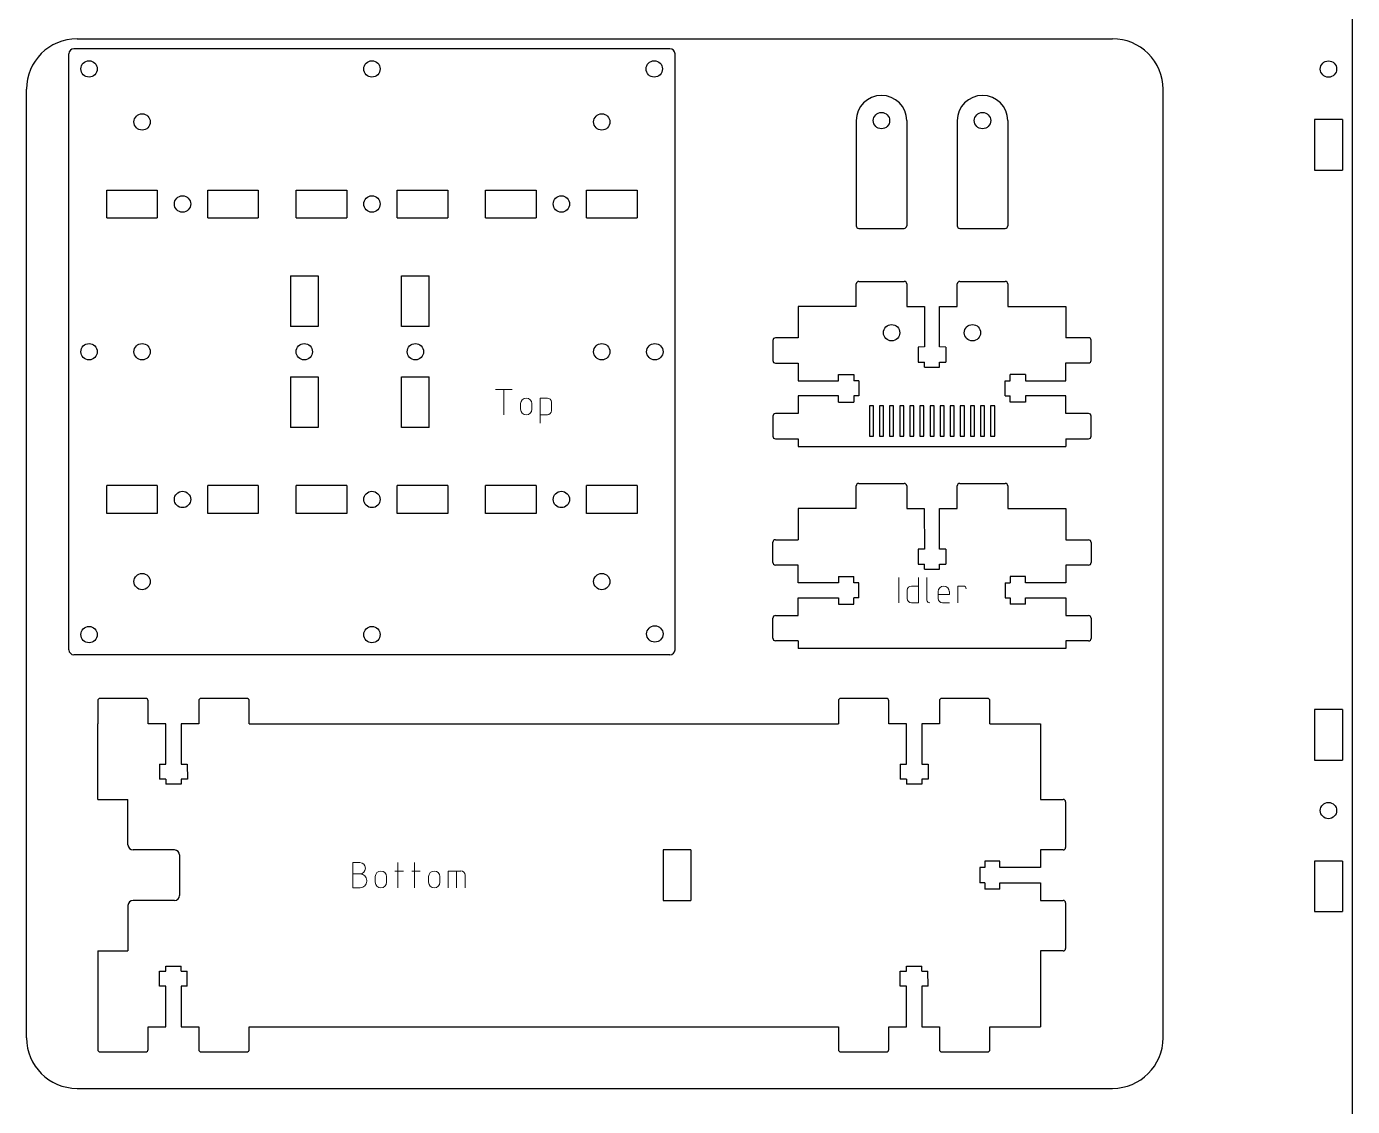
# Model space of a CAD drawing. Header units: millimetres. Extents: x 0 to 1200, y 0 to 900.
# Drawn here: x 183.7 to 446.2, y 490 to 703.9 of the extents above; entities that cross this region are included whole.
import ezdxf

# ---------------------------------------------------------------- set-up
doc = ezdxf.new("R2010")
doc.units = ezdxf.units.MM
doc.layers.get('0').update_dxf_attribs({"color": 1, "linetype": 'CONTINUOUS', "lineweight": 25, "true_color": 0xff0000})
doc.layers.add('Text', color=5, linetype='CONTINUOUS', lineweight=0, true_color=0x0000ff)

msp = doc.modelspace()

# ---------------------------------------------------------------- linework, layer by layer
for p, q in [((446.21, 349.63), (446.21, 746.43)), ((193.71, 701.43), (398.71, 701.43)), ((192.1, 580.47), (192.1, 698.47)), ((311.1, 699.47), (193.1, 699.47)), ((312.1, 580.47), (312.1, 698.47)), ((183.71, 503.63), (183.71, 691.43)), ((408.71, 503.63), (408.71, 691.43)), ((347.97, 685.23), (347.97, 664.4)), ((357.97, 685.23), (357.97, 664.4)), ((367.97, 685.23), (367.97, 664.4)), ((377.97, 685.23), (377.97, 664.4)), ((438.71, 685.43), (438.71, 675.43)), ((444.21, 685.43), (438.71, 685.43)), ((444.21, 685.43), (444.21, 675.43)), ((438.71, 675.43), (444.21, 675.43)), ((199.6, 665.97), (199.6, 671.47)), ((199.6, 671.47), (209.6, 671.47)), ((209.6, 671.47), (209.6, 665.97)), ((219.6, 665.97), (219.6, 671.47)), ((219.6, 671.47), (229.6, 671.47)), ((229.6, 671.47), (229.6, 665.97)), ((237.1, 665.97), (237.1, 671.47)), ((237.1, 671.47), (247.1, 671.47)), ((247.1, 671.47), (247.1, 665.97)), ((257.1, 665.97), (257.1, 671.47)), ((257.1, 671.47), (267.1, 671.47)), ((267.1, 671.47), (267.1, 665.97)), ((274.6, 665.97), (274.6, 671.47)), ((274.6, 671.47), (284.6, 671.47)), ((284.6, 671.47), (284.6, 665.97)), ((294.6, 665.97), (294.6, 671.47)), ((294.6, 671.47), (304.6, 671.47)), ((304.6, 671.47), (304.6, 665.97)), ((199.6, 665.97), (209.6, 665.97)), ((219.6, 665.97), (229.6, 665.97)), ((237.1, 665.97), (247.1, 665.97)), ((257.1, 665.97), (267.1, 665.97)), ((274.6, 665.97), (284.6, 665.97)), ((294.6, 665.97), (304.6, 665.97)), ((348.47, 663.9), (357.47, 663.9)), ((368.47, 663.9), (377.47, 663.9)), ((235.95, 654.47), (235.95, 644.47)), ((235.95, 654.47), (241.45, 654.47)), ((241.45, 654.47), (241.45, 644.47)), ((257.95, 654.47), (263.45, 654.47)), ((257.95, 644.47), (257.95, 654.47)), ((263.45, 644.47), (263.45, 654.47)), ((347.98, 648.4), (347.98, 652.9)), ((348.48, 653.4), (357.48, 653.4)), ((357.98, 652.9), (357.98, 648.4)), ((367.98, 648.4), (367.98, 652.9)), ((368.48, 653.4), (377.48, 653.4)), ((377.98, 652.9), (377.98, 648.4)), ((336.48, 648.4), (336.47, 642.23)), ((347.98, 648.4), (336.48, 648.4)), ((357.98, 648.4), (361.46, 648.4)), ((361.46, 648.4), (361.46, 640.41)), ((364.48, 648.41), (367.98, 648.4)), ((364.48, 640.41), (364.48, 648.41)), ((377.98, 648.4), (389.48, 648.4)), ((389.48, 648.4), (389.47, 642.23)), ((241.45, 644.47), (235.95, 644.47)), ((263.45, 644.47), (257.95, 644.47)), ((331.48, 641.72), (331.48, 637.72)), ((336.48, 642.22), (331.98, 642.22)), ((393.97, 642.24), (389.47, 642.24)), ((394.47, 637.74), (394.47, 641.74)), ((360.23, 640.4), (360.22, 637.4)), ((361.46, 640.41), (360.23, 640.4)), ((365.73, 640.4), (364.48, 640.41)), ((365.73, 640.4), (365.73, 637.4)), ((331.98, 637.22), (336.48, 637.22)), ((336.48, 637.22), (336.48, 633.74)), ((360.22, 637.4), (361.48, 637.4)), ((361.48, 636.4), (361.48, 637.4)), ((361.48, 636.9), (361.48, 636.9)), ((361.48, 636.4), (364.48, 636.4)), ((364.48, 637.4), (365.73, 637.4)), ((364.48, 636.4), (364.48, 637.4)), ((364.48, 636.9), (364.48, 636.9)), ((389.47, 637.24), (393.97, 637.24)), ((389.48, 633.74), (389.47, 637.24)), ((235.95, 634.47), (235.95, 624.47)), ((235.95, 634.47), (241.45, 634.47)), ((241.45, 634.47), (241.45, 624.47)), ((257.95, 634.47), (263.45, 634.47)), ((257.95, 624.47), (257.95, 634.47)), ((263.45, 624.47), (263.45, 634.47)), ((336.48, 633.74), (344.48, 633.74)), ((344.48, 634.97), (347.48, 634.98)), ((344.48, 633.74), (344.48, 634.97)), ((347.48, 634.98), (347.48, 633.72)), ((348.48, 633.72), (347.48, 633.72)), ((347.98, 633.72), (347.98, 633.72)), ((348.48, 633.72), (348.48, 630.72)), ((377.47, 630.74), (377.47, 633.74)), ((377.47, 633.74), (378.47, 633.74)), ((377.97, 633.74), (377.97, 633.74)), ((381.47, 634.99), (378.47, 634.99)), ((378.47, 633.74), (378.47, 634.99)), ((381.47, 634.99), (381.47, 633.74)), ((381.47, 633.74), (389.48, 633.74)), ((336.47, 630.72), (336.48, 627.22)), ((344.48, 630.72), (336.47, 630.72)), ((344.48, 629.47), (344.48, 630.72)), ((347.48, 630.72), (347.48, 629.47)), ((348.48, 630.72), (347.48, 630.72)), ((347.98, 630.72), (347.98, 630.72)), ((377.47, 630.74), (378.47, 630.74)), ((377.97, 630.74), (377.97, 630.74)), ((378.47, 629.48), (378.47, 630.74)), ((381.47, 630.72), (381.47, 629.49)), ((389.47, 630.72), (381.47, 630.72)), ((389.47, 627.24), (389.47, 630.72)), ((344.48, 629.47), (347.48, 629.47)), ((351.38, 628.73), (350.58, 628.73)), ((350.58, 628.73), (350.58, 622.73)), ((351.38, 622.73), (351.38, 628.73)), ((353.38, 628.73), (352.58, 628.73)), ((352.58, 628.73), (352.58, 622.73)), ((353.38, 622.73), (353.38, 628.73)), ((355.38, 628.73), (354.58, 628.73)), ((354.58, 628.73), (354.58, 622.73)), ((355.38, 622.73), (355.38, 628.73)), ((357.38, 628.73), (356.58, 628.73)), ((356.58, 628.73), (356.58, 622.73)), ((357.38, 622.73), (357.38, 628.73)), ((359.38, 628.73), (358.58, 628.73)), ((358.58, 628.73), (358.58, 622.73)), ((359.38, 622.73), (359.38, 628.73)), ((361.38, 628.73), (360.58, 628.73)), ((360.58, 628.73), (360.58, 622.73)), ((361.38, 622.73), (361.38, 628.73)), ((363.38, 628.73), (362.58, 628.73)), ((362.58, 628.73), (362.58, 622.73)), ((363.38, 622.73), (363.38, 628.73)), ((365.38, 628.73), (364.58, 628.73)), ((364.58, 628.73), (364.58, 622.73)), ((365.38, 622.73), (365.38, 628.73)), ((367.38, 628.73), (366.58, 628.73)), ((366.58, 628.73), (366.58, 622.73)), ((367.38, 622.73), (367.38, 628.73)), ((369.38, 628.73), (368.58, 628.73)), ((368.58, 628.73), (368.58, 622.73)), ((369.38, 622.73), (369.38, 628.73)), ((371.38, 628.73), (370.58, 628.73)), ((370.58, 628.73), (370.58, 622.73)), ((371.38, 622.73), (371.38, 628.73)), ((373.38, 628.73), (372.58, 628.73)), ((372.58, 628.73), (372.58, 622.73)), ((373.38, 622.73), (373.38, 628.73)), ((375.38, 628.73), (374.58, 628.73)), ((374.58, 628.73), (374.58, 622.73)), ((375.38, 622.73), (375.38, 628.73)), ((381.47, 629.49), (378.47, 629.48)), ((331.48, 626.72), (331.48, 622.72)), ((336.48, 627.22), (331.98, 627.22)), ((393.97, 627.24), (389.47, 627.24)), ((394.47, 622.74), (394.47, 626.74)), ((241.45, 624.47), (235.95, 624.47)), ((263.45, 624.47), (257.95, 624.47)), ((331.98, 622.22), (336.48, 622.22)), ((336.47, 622.23), (336.48, 620.73)), ((350.58, 622.73), (351.38, 622.73)), ((352.58, 622.73), (353.38, 622.73)), ((354.58, 622.73), (355.38, 622.73)), ((356.58, 622.73), (357.38, 622.73)), ((358.58, 622.73), (359.38, 622.73)), ((360.58, 622.73), (361.38, 622.73)), ((362.58, 622.73), (363.38, 622.73)), ((364.58, 622.73), (365.38, 622.73)), ((366.58, 622.73), (367.38, 622.73)), ((368.58, 622.73), (369.38, 622.73)), ((370.58, 622.73), (371.38, 622.73)), ((372.58, 622.73), (373.38, 622.73)), ((374.58, 622.73), (375.38, 622.73)), ((389.47, 622.24), (393.97, 622.24)), ((389.48, 622.23), (389.48, 620.73)), ((336.48, 620.73), (389.48, 620.73)), ((209.6, 612.97), (199.6, 612.97)), ((199.6, 607.47), (199.6, 612.97)), ((209.6, 612.97), (209.6, 607.47)), ((229.6, 612.97), (219.6, 612.97)), ((219.6, 607.47), (219.6, 612.97)), ((229.6, 612.97), (229.6, 607.47)), ((247.1, 612.97), (237.1, 612.97)), ((237.1, 607.47), (237.1, 612.97)), ((247.1, 612.97), (247.1, 607.47)), ((267.1, 612.97), (257.1, 612.97)), ((257.1, 607.47), (257.1, 612.97)), ((267.1, 612.97), (267.1, 607.47)), ((284.6, 612.97), (274.6, 612.97)), ((274.6, 607.47), (274.6, 612.97)), ((284.6, 612.97), (284.6, 607.47)), ((304.6, 612.97), (294.6, 612.97)), ((294.6, 607.47), (294.6, 612.97)), ((304.6, 612.97), (304.6, 607.47)), ((347.97, 608.4), (347.97, 612.9)), ((348.47, 613.4), (357.47, 613.4)), ((357.97, 612.9), (357.97, 608.4)), ((367.97, 608.4), (367.97, 612.9)), ((368.47, 613.4), (377.47, 613.4)), ((377.97, 612.9), (377.97, 608.4)), ((209.6, 607.47), (199.6, 607.47)), ((229.6, 607.47), (219.6, 607.47)), ((247.1, 607.47), (237.1, 607.47)), ((267.1, 607.47), (257.1, 607.47)), ((284.6, 607.47), (274.6, 607.47)), ((304.6, 607.47), (294.6, 607.47)), ((347.97, 608.4), (336.47, 608.4)), ((336.47, 608.4), (336.48, 602.23)), ((357.97, 608.4), (361.45, 608.4)), ((361.45, 608.4), (361.46, 600.41)), ((364.47, 608.41), (367.97, 608.4)), ((364.47, 600.41), (364.47, 608.41)), ((377.97, 608.4), (389.47, 608.4)), ((389.47, 608.4), (389.48, 602.23)), ((331.47, 597.74), (331.47, 601.74)), ((331.97, 602.24), (336.47, 602.24)), ((389.47, 602.22), (393.97, 602.22)), ((394.47, 601.72), (394.47, 597.72)), ((361.46, 600.41), (360.22, 600.4)), ((360.22, 600.4), (360.22, 597.4)), ((365.72, 600.4), (364.47, 600.41)), ((365.72, 600.4), (365.72, 597.4)), ((336.47, 597.24), (331.97, 597.24)), ((336.47, 593.74), (336.47, 597.24)), ((360.22, 597.4), (361.47, 597.4)), ((361.47, 596.4), (361.47, 597.4)), ((361.47, 596.9), (361.47, 596.9)), ((361.47, 596.4), (364.47, 596.4)), ((364.47, 597.4), (365.72, 597.4)), ((364.47, 596.4), (364.47, 597.4)), ((364.47, 596.9), (364.47, 596.9)), ((393.97, 597.22), (389.47, 597.22)), ((389.47, 597.22), (389.47, 593.74)), ((344.47, 593.74), (336.47, 593.74)), ((344.47, 594.99), (347.47, 594.99)), ((344.47, 594.99), (344.47, 593.74)), ((347.47, 593.74), (347.47, 594.99)), ((348.47, 593.74), (347.47, 593.74)), ((347.97, 593.74), (347.97, 593.74)), ((348.47, 590.74), (348.47, 593.74)), ((377.47, 593.72), (378.47, 593.72)), ((377.47, 593.72), (377.47, 590.72)), ((377.97, 593.72), (377.97, 593.72)), ((381.47, 594.97), (378.47, 594.98)), ((378.47, 594.98), (378.47, 593.72)), ((381.48, 593.74), (381.47, 594.97)), ((389.47, 593.74), (381.48, 593.74)), ((336.47, 587.24), (336.47, 590.72)), ((336.47, 590.72), (344.47, 590.72)), ((344.47, 590.72), (344.47, 589.49)), ((347.47, 589.48), (347.47, 590.74)), ((348.47, 590.74), (347.47, 590.74)), ((347.97, 590.74), (347.97, 590.74)), ((377.47, 590.72), (378.47, 590.72)), ((377.97, 590.72), (377.97, 590.72)), ((378.47, 590.72), (378.47, 589.47)), ((381.47, 589.47), (381.48, 590.72)), ((381.48, 590.72), (389.48, 590.72)), ((389.48, 590.72), (389.47, 587.22)), ((344.47, 589.49), (347.47, 589.48)), ((381.47, 589.47), (378.47, 589.47)), ((331.47, 582.74), (331.47, 586.74)), ((331.97, 587.24), (336.47, 587.24)), ((389.47, 587.22), (393.97, 587.22)), ((394.47, 586.72), (394.47, 582.72)), ((336.47, 582.24), (331.97, 582.24)), ((336.47, 582.23), (336.47, 580.73)), ((389.47, 580.73), (336.47, 580.73)), ((389.48, 582.23), (389.47, 580.73)), ((393.97, 582.22), (389.47, 582.22)), ((311.1, 579.47), (193.1, 579.47)), ((197.8, 570.33), (197.8, 565.83)), ((207.3, 570.83), (198.3, 570.83)), ((207.8, 565.83), (207.8, 570.33)), ((217.8, 570.33), (217.8, 565.83)), ((227.3, 570.83), (218.3, 570.83)), ((227.8, 565.83), (227.8, 570.33)), ((344.43, 570.33), (344.43, 565.83)), ((353.93, 570.83), (344.93, 570.83)), ((354.43, 565.83), (354.43, 570.33)), ((364.43, 570.33), (364.43, 565.83)), ((373.93, 570.83), (364.93, 570.83)), ((374.43, 565.83), (374.43, 570.33)), ((438.71, 568.63), (438.71, 558.63)), ((444.21, 568.63), (438.71, 568.63)), ((444.21, 568.63), (444.21, 558.63)), ((197.8, 550.83), (197.8, 565.83)), ((211.3, 565.83), (207.8, 565.83)), ((211.3, 557.83), (211.3, 565.83)), ((217.8, 565.83), (214.32, 565.83)), ((214.32, 565.83), (214.32, 557.83)), ((227.8, 565.83), (344.43, 565.83)), ((357.93, 565.83), (354.43, 565.83)), ((357.93, 557.83), (357.93, 565.83)), ((364.43, 565.83), (360.94, 565.83)), ((360.94, 565.83), (360.94, 557.83)), ((374.43, 565.83), (384.43, 565.83)), ((384.43, 565.83), (384.43, 550.83)), ((210.05, 557.83), (210.05, 554.83)), ((210.05, 557.83), (211.3, 557.83)), ((214.32, 557.83), (215.55, 557.83)), ((215.55, 557.83), (215.56, 554.83)), ((356.68, 557.83), (356.68, 554.83)), ((356.68, 557.83), (357.93, 557.83)), ((360.94, 557.83), (362.18, 557.83)), ((362.18, 557.83), (362.18, 554.83)), ((438.71, 558.63), (444.21, 558.63)), ((211.3, 554.83), (210.05, 554.83)), ((211.3, 554.83), (211.3, 553.83)), ((215.56, 554.83), (214.3, 554.83)), ((214.3, 554.83), (214.3, 553.83)), ((357.93, 554.83), (356.68, 554.83)), ((357.93, 554.83), (357.93, 553.83)), ((362.18, 554.83), (360.93, 554.83)), ((360.93, 554.83), (360.93, 553.83)), ((214.3, 553.83), (211.3, 553.83)), ((360.93, 553.83), (357.93, 553.83)), ((197.8, 550.83), (203.8, 550.83)), ((203.3, 550.83), (203.3, 550.83)), ((203.8, 541.83), (203.8, 550.83)), ((384.43, 550.83), (388.93, 550.83)), ((389.43, 550.33), (389.43, 541.33)), ((213, 540.83), (204.8, 540.83)), ((315.23, 540.83), (309.73, 540.83)), ((309.73, 540.83), (309.73, 530.83)), ((315.23, 540.83), (315.23, 530.83)), ((388.93, 540.83), (384.43, 540.83)), ((384.43, 540.83), (384.43, 537.35)), ((214, 539.83), (214, 531.83)), ((376.43, 538.58), (373.43, 538.58)), ((373.43, 538.58), (373.43, 537.33)), ((376.43, 537.35), (376.43, 538.58)), ((438.71, 538.63), (438.71, 528.63)), ((444.21, 538.63), (438.71, 538.63)), ((444.21, 538.63), (444.21, 528.63)), ((373.43, 537.33), (372.43, 537.33)), ((372.43, 537.33), (372.43, 534.33)), ((384.43, 537.35), (376.43, 537.35)), ((373.43, 534.33), (372.43, 534.33)), ((373.43, 534.33), (373.43, 533.08)), ((376.43, 533.08), (373.43, 533.08)), ((376.43, 533.08), (376.43, 534.33)), ((376.43, 534.33), (384.43, 534.33)), ((384.43, 534.33), (384.43, 530.83)), ((213, 530.83), (204.8, 530.83)), ((309.73, 530.83), (315.23, 530.83)), ((384.43, 530.83), (388.93, 530.83)), ((389.43, 530.33), (389.43, 521.33)), ((203.8, 529.83), (203.8, 520.83)), ((438.71, 528.63), (444.21, 528.63)), ((197.8, 520.83), (203.8, 520.83)), ((197.8, 520.83), (197.8, 505.83)), ((203.3, 520.83), (203.3, 520.83)), ((388.93, 520.83), (384.43, 520.83)), ((384.43, 520.83), (384.43, 505.83)), ((211.3, 516.83), (211.3, 517.83)), ((211.3, 517.83), (214.3, 517.83)), ((214.3, 516.83), (214.3, 517.83)), ((357.93, 516.83), (357.93, 517.83)), ((357.93, 517.83), (360.93, 517.83)), ((360.93, 516.83), (360.93, 517.83)), ((210.05, 513.83), (210.05, 516.83)), ((210.05, 516.83), (211.3, 516.83)), ((214.3, 516.83), (215.55, 516.83)), ((215.55, 513.83), (215.55, 516.83)), ((356.68, 513.83), (356.67, 516.83)), ((356.67, 516.83), (357.93, 516.83)), ((360.93, 516.83), (362.17, 516.83)), ((362.18, 513.83), (362.17, 516.83)), ((211.29, 513.83), (210.05, 513.83)), ((211.28, 505.83), (211.29, 513.83)), ((215.55, 513.83), (214.3, 513.83)), ((214.3, 513.83), (214.3, 505.83)), ((357.91, 513.83), (356.68, 513.83)), ((357.91, 505.83), (357.91, 513.83)), ((362.18, 513.83), (360.93, 513.83)), ((360.93, 513.83), (360.93, 505.83)), ((197.8, 505.83), (197.8, 501.33)), ((207.8, 501.33), (207.8, 505.83)), ((207.8, 505.83), (211.28, 505.83)), ((214.3, 505.83), (217.8, 505.83)), ((217.8, 505.83), (217.8, 501.33)), ((227.8, 501.33), (227.8, 505.83)), ((227.8, 505.83), (344.43, 505.83)), ((344.43, 505.83), (344.43, 501.33)), ((354.43, 501.33), (354.43, 505.83)), ((354.43, 505.83), (357.91, 505.83)), ((360.93, 505.83), (364.43, 505.83)), ((364.43, 505.83), (364.43, 501.33)), ((374.43, 501.33), (374.43, 505.83)), ((374.43, 505.83), (384.43, 505.83)), ((198.3, 500.83), (207.3, 500.83)), ((218.3, 500.83), (227.3, 500.83)), ((344.93, 500.83), (353.93, 500.83)), ((364.93, 500.83), (373.93, 500.83)), ((193.71, 493.63), (398.71, 493.63))]:
    msp.add_line(p, q)
for centre in [(196.1, 695.47), (252.1, 695.47), (307.98, 695.47), (441.46, 695.43), (206.6, 684.97), (297.6, 684.97), (352.97, 685.23), (372.97, 685.23), (214.6, 668.72), (252.1, 668.72), (289.6, 668.72), (354.98, 643.23), (370.98, 643.23), (196.1, 639.47), (206.6, 639.47), (238.7, 639.47), (260.7, 639.47), (297.6, 639.47), (308.1, 639.47), (214.6, 610.22), (252.1, 610.22), (289.6, 610.22), (206.6, 593.97), (297.6, 593.97), (196.1, 583.47), (252.1, 583.47), (308.1, 583.59), (441.46, 548.63)]:
    msp.add_circle(centre, 1.62)
for centre, radius, start, end in [((193.71, 691.43), 10, 90.0003, 180), ((398.71, 691.43), 10, 0, 90.0003), ((193.1, 698.47), 1, 90, 180), ((311.1, 698.47), 1, 0, 90), ((352.97, 685.23), 5, 360, 180), ((372.97, 685.23), 5, 360, 180), ((348.47, 664.4), 0.5, 180, 270), ((357.47, 664.4), 0.5, 270, 0), ((368.47, 664.4), 0.5, 180, 270), ((377.47, 664.4), 0.5, 270, 0), ((348.48, 652.9), 0.5, 90, 180), ((357.48, 652.9), 0.5, 0, 90), ((368.48, 652.9), 0.5, 90, 180), ((377.48, 652.9), 0.5, 0, 90), ((331.98, 641.72), 0.5, 90, 180), ((393.97, 641.74), 0.5, 360, 90), ((331.98, 637.72), 0.5, 180, 270), ((393.97, 637.74), 0.5, 270, 360), ((331.98, 626.72), 0.5, 90, 180), ((393.97, 626.74), 0.5, 360, 90), ((331.98, 622.72), 0.5, 180, 270), ((393.97, 622.74), 0.5, 270, 360), ((348.47, 612.9), 0.5, 90, 180), ((357.47, 612.9), 0.5, 0, 90), ((368.47, 612.9), 0.5, 90, 180), ((377.47, 612.9), 0.5, 0, 90), ((331.97, 601.74), 0.5, 90, 180), ((393.97, 601.72), 0.5, 360, 90), ((331.97, 597.74), 0.5, 180, 270), ((393.97, 597.72), 0.5, 270, 360), ((331.97, 586.74), 0.5, 90, 180), ((393.97, 586.72), 0.5, 360, 90), ((193.1, 580.47), 1, 180, 270), ((311.1, 580.47), 1, 270, 0), ((331.97, 582.74), 0.5, 180, 270), ((393.97, 582.72), 0.5, 270, 360), ((198.3, 570.33), 0.5, 90, 180), ((207.3, 570.33), 0.5, 360, 90), ((218.3, 570.33), 0.5, 90, 180), ((227.3, 570.33), 0.5, 360, 90), ((344.93, 570.33), 0.5, 90, 180), ((353.93, 570.33), 0.5, 360, 90), ((364.93, 570.33), 0.5, 90, 180), ((373.93, 570.33), 0.5, 360, 90), ((388.93, 550.33), 0.5, 360, 90), ((204.8, 541.83), 1, 180, 270), ((213, 539.83), 1, 0, 90), ((388.93, 541.33), 0.5, 270, 360), ((204.8, 529.83), 1, 90, 180), ((213, 531.83), 1, 270, 0), ((388.93, 530.33), 0.5, 360, 90), ((388.93, 521.33), 0.5, 270, 360), ((193.71, 503.63), 10, 180, 270), ((398.71, 503.63), 10, 270, 0), ((198.3, 501.33), 0.5, 180, 270), ((207.3, 501.33), 0.5, 270, 360), ((218.3, 501.33), 0.5, 180, 270), ((227.3, 501.33), 0.5, 270, 360), ((344.93, 501.33), 0.5, 180, 270), ((353.93, 501.33), 0.5, 270, 360), ((364.93, 501.33), 0.5, 180, 270), ((373.93, 501.33), 0.5, 270, 360)]:
    msp.add_arc(centre, radius, start, end)
at = {"layer": 'Text'}
for p, q in [((276.54, 631.97), (279.87, 631.97)), ((278.21, 631.97), (278.21, 626.97)), ((286.82, 630.3), (285.43, 630.3)), ((285.43, 630.3), (285.43, 625.3)), ((281.54, 629.19), (281.54, 628.08)), ((283.76, 628.08), (283.76, 629.19)), ((287.65, 627.8), (287.65, 629.47)), ((285.43, 626.97), (286.82, 626.97)), ((356.41, 594.75), (356.41, 589.75)), ((360.29, 594.75), (360.29, 589.75)), ((361.96, 594.75), (361.96, 590.31)), ((358.07, 590.58), (358.07, 592.25)), ((358.91, 593.08), (360.29, 593.08)), ((364.18, 591.97), (364.18, 590.58)), ((364.18, 591.42), (366.41, 591.42)), ((366.41, 591.42), (366.41, 591.97)), ((368.07, 589.75), (368.07, 593.08)), ((368.07, 593.08), (369.18, 593.08)), ((360.29, 589.75), (358.91, 589.75)), ((365.02, 589.75), (366.41, 589.75)), ((248.32, 533.33), (248.32, 538.33)), ((248.32, 538.33), (249.7, 538.33)), ((257.2, 538.33), (257.2, 533.33)), ((260.54, 538.33), (260.54, 533.33)), ((248.32, 536.11), (249.76, 536.11)), ((252.76, 535.55), (252.76, 534.44)), ((254.98, 534.44), (254.98, 535.55)), ((256.65, 536.66), (258.32, 536.66)), ((259.98, 536.66), (261.65, 536.66)), ((263.32, 535.55), (263.32, 534.44)), ((265.54, 534.44), (265.54, 535.55)), ((267.2, 533.33), (267.2, 536.66)), ((267.2, 536.66), (269.7, 536.66)), ((268.87, 536.66), (268.87, 533.33)), ((270.54, 535.83), (270.54, 533.33)), ((249.76, 533.33), (248.32, 533.33)), ((251.09, 534.77), (251.09, 534.66))]:
    msp.add_line(p, q, dxfattribs=at)
for centre, radius, start, end in [((282.65, 629.19), 1.11, 0, 180), ((286.82, 629.47), 0.833, 0, 90), ((282.65, 628.08), 1.11, 180, 0), ((286.82, 627.8), 0.833, 270, 0), ((358.91, 592.25), 0.833, 90, 180), ((365.29, 591.97), 1.11, 0, 180), ((369.18, 592.53), 0.556, 0, 90), ((358.91, 590.58), 0.833, 180, 270), ((362.52, 590.31), 0.556, 180, 270), ((365.02, 590.58), 0.833, 180, 270), ((249.7, 537.22), 1.11, 270, 90), ((249.76, 534.77), 1.33, 0, 90), ((253.87, 535.55), 1.11, 0, 180), ((264.43, 535.55), 1.11, 0, 180), ((269.7, 535.83), 0.833, 0, 90), ((249.76, 534.66), 1.33, 270, 0), ((253.87, 534.44), 1.11, 180, 0), ((264.43, 534.44), 1.11, 180, 0)]:
    msp.add_arc(centre, radius, start, end, dxfattribs=at)

doc.saveas('drawing.dxf')
